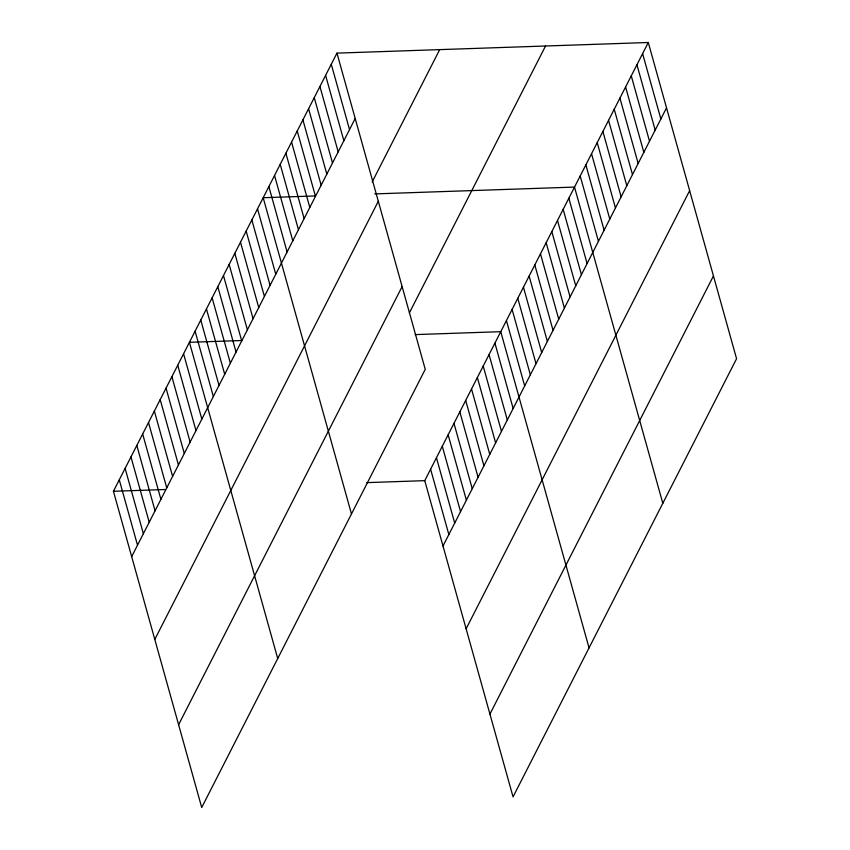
<?xml version="1.0" encoding="UTF-8"?>
<svg xmlns="http://www.w3.org/2000/svg" width="850" height="850" viewBox="0 0 850 850"><rect width="100%" height="100%" fill="white"/><g stroke="black" fill="none" stroke-linecap="round" stroke-linejoin="round"><path stroke-width="1.27" d="M336.951 53.125L425.244 369.346L201.716 807.5L113.433 491.279L336.951 53.125L648.284 42.5L736.567 358.721L513.049 796.875L424.756 480.654L648.284 42.5M131.676 556.633L355.204 118.479M372.172 181.974L439.694 49.619M154.796 639.423L378.314 201.269M178.606 724.71L402.124 286.567M409.36 312.938L545.541 46.006M443.009 546.008L666.528 107.854M466.119 628.787L689.648 190.644M489.929 714.085L713.458 275.931M314.564 195.968L263.192 197.721L351.475 513.942M374.754 193.906L574.515 187.085L662.809 503.306M240.794 340.553L189.423 342.306L277.716 658.527M415.14 334.603L500.756 331.681L589.05 647.902M113.433 491.279L164.794 489.526M366.807 482.63L424.756 480.654M642.611 53.624L660.854 118.979M636.937 64.749L655.18 130.103M631.263 75.863L649.506 141.217M625.589 86.987L643.832 152.341M619.916 98.111L638.159 163.466M614.231 109.236L632.485 174.59M608.558 120.36L626.811 185.714M602.884 131.474L621.138 196.839M597.21 142.598L615.464 207.952M591.536 153.722L609.79 219.077M585.862 164.847L604.116 230.201M580.189 175.971L598.442 241.326M568.841 198.209L587.095 263.564M563.168 209.334L581.421 274.688M557.494 220.458L575.747 285.812M551.82 231.583L570.074 296.937M546.146 242.696L564.4 308.061M540.472 253.821L558.726 319.175M534.799 264.945L553.042 330.299M529.125 276.069L547.368 341.424M523.451 287.194L541.694 352.548M517.778 298.318L536.021 363.672M512.104 309.432L530.347 374.786M506.43 320.556L524.673 385.911M494.913 343.134L513.156 408.499M489.058 354.599L507.312 419.953M483.214 366.053L501.468 431.418M477.371 377.517L495.614 442.871M471.527 388.981L489.77 454.336M465.683 400.435L483.926 465.789M459.829 411.899L478.082 477.254M453.985 423.353L472.239 488.707M448.141 434.817L466.384 500.172M442.297 446.271L460.541 511.626M331.277 64.249L349.531 129.604M436.454 457.736L454.697 523.09M325.603 75.374L343.857 140.728M430.599 469.189L448.853 534.544M319.929 86.498L338.183 151.852M314.256 97.623L332.509 162.977M308.582 108.736L326.825 174.091M302.908 119.861L321.151 185.215M297.234 130.985L315.478 196.339M291.561 142.109L309.804 207.464M285.887 153.234L304.13 218.588M280.213 164.347L298.456 229.712M274.539 175.472L292.783 240.826M268.866 186.596L287.109 251.951M257.518 208.845L275.761 274.199M251.844 219.959L270.087 285.324M246.171 231.083L264.414 296.438M240.497 242.208L258.74 307.562M234.823 253.332L253.066 318.686M229.149 264.456L247.393 329.811M223.476 275.57L241.719 340.935M217.802 286.694L236.045 352.049M212.128 297.819L230.371 363.173M206.454 308.943L224.697 374.297M200.77 320.067L219.024 385.422M195.096 331.192L213.35 396.546M183.579 353.77L201.833 419.124M177.735 365.224L195.978 430.578M171.891 376.688L190.134 442.043M166.048 388.142L184.291 453.496M160.193 399.606L178.447 464.961M154.349 411.06L172.603 476.425M148.506 422.524L166.749 487.879M142.662 433.989L160.905 499.343M136.818 445.442L155.061 510.797M130.964 456.907L149.218 522.261M125.12 468.361L143.374 533.715M119.276 479.825L137.519 545.179"/></g></svg>
